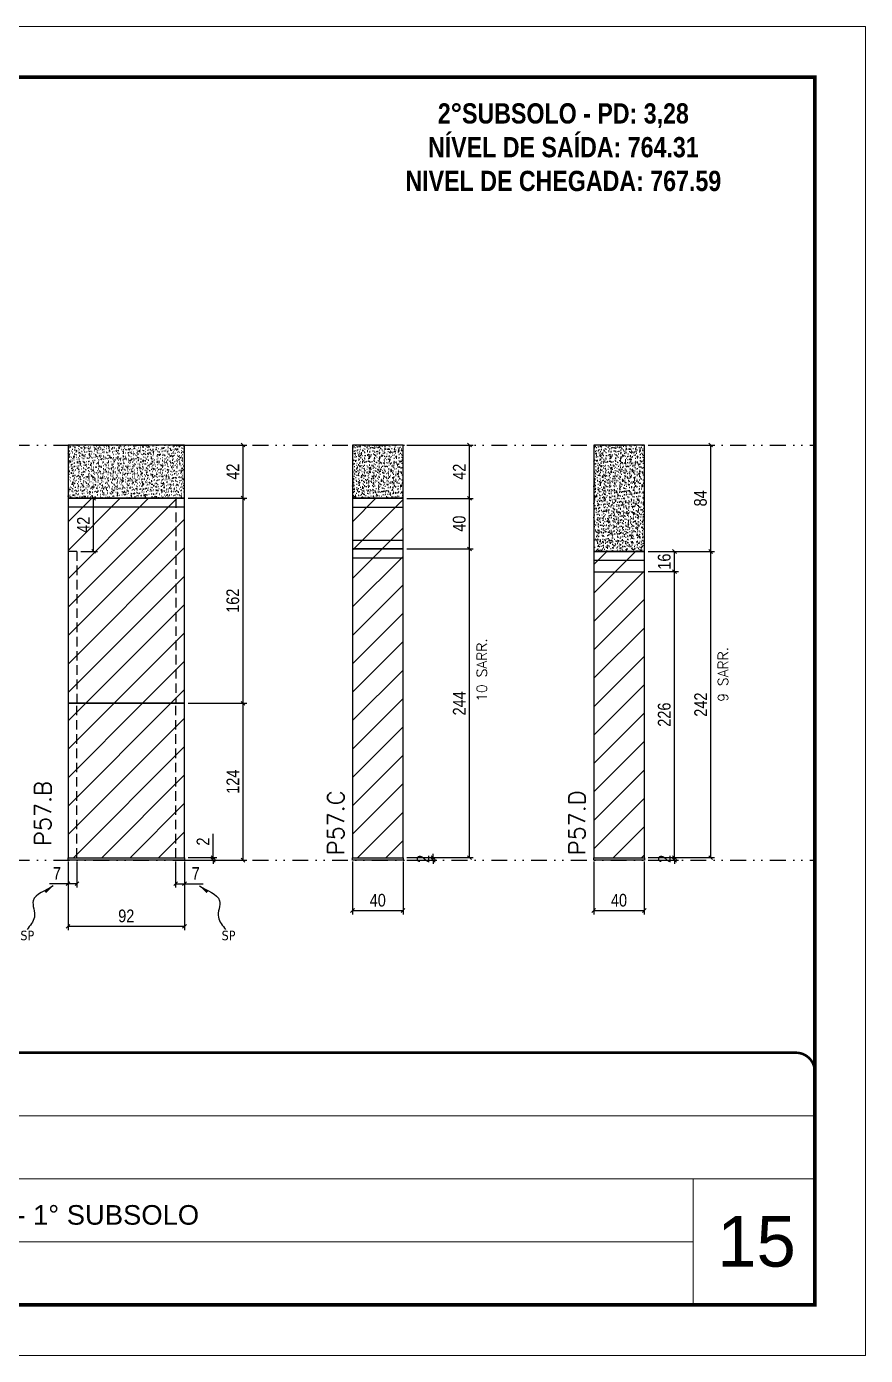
# Model space of a CAD drawing. Extents: x 1945 to 10875, y -3405 to 3369.
# Drawn here: x 5951 to 6614, y -2256 to -1206 of the extents above; entities that cross this region are included whole.
import ezdxf

# ---------------------------------------------------------------- set-up
doc = ezdxf.new("R2010")
doc.units = 0
for name, pattern in [('CONTINUO', [0]), ('DASHED', [0.75, 0.5, -0.25]), ('DIVIDE2', [0.625, 0.25, -0.125, 0, -0.125, 0, -0.125]), ('HIDDEN', [0.375, 0.25, -0.125])]:
    doc.linetypes.add(name, pattern=pattern)
for name, color, linetype, lineweight in [('CARIMBO', 255, 'Continuous', 9), ('Folhas', 255, 'Continuous', 9), ('Hachura', 251, 'Continuous', 9), ('SARRAFO DE PRESSAO', 251, 'DASHED', 9), ('Texto Seção', 7, 'Continuous', 15)]:
    doc.layers.add(name, color=color, linetype=linetype, lineweight=lineweight)
for name, color, linetype in [('COTA', 241, 'Continuous'), ('FUNDOS', 1, 'Continuous'), ('NOMENCLATURA', 7, 'Continuous'), ('Nível', 160, 'Continuous'), ('Painéis', 200, 'Continuous'), ('SARR_2.2x7', 40, 'Continuous'), ('Sarrafo de Pressão', 42, 'HIDDEN'), ('texto', 7, 'Continuous')]:
    doc.layers.add(name, color=color, linetype=linetype)
doc.styles.add('ARIAL', font='arial.ttf')
doc.styles.add('COTA TECNICA', font='techl___.ttf', dxfattribs={"height": 10})
doc.styles.add('COTA TECNICA-50', font='techl___.ttf', dxfattribs={"height": 10})
doc.styles.add('REGUA-120', font='ROMANS.shx', dxfattribs={"height": 15})
doc.styles.add('ROMANC', font='techb___.ttf', dxfattribs={"height": 2.5})
doc.styles.add('ROMANS', font='romans.shx')
doc.styles.get("Standard").update_dxf_attribs({"font": 'arial.ttf'})
doc.dimstyles.new('COTA PAINEL-50', dxfattribs={"dimtxt": 10, "dimasz": 3, "dimexe": 3, "dimexo": 3, "dimgap": 3, "dimtad": 1, "dimdec": 1, "dimzin": 12, "dimdsep": 46, "dimtxsty": 'COTA TECNICA-50', "dimblk1": 'OBLIQUE', "dimblk2": 'OBLIQUE', "dimsah": 1, "dimcen": 0.9, "dimclrd": 4, "dimclre": 4, "dimclrt": 240, "dimadec": 1, "dimazin": 3, "dimtfac": 1, "dimtdec": 1, "dimtmove": 0, "dimatfit": 3, "dimfxl": 1, "dimtolj": 1, "dimtzin": 12, "dimarcsym": 0})
doc.dimstyles.new('PAINEL', dxfattribs={"dimtxt": 10, "dimasz": 3, "dimexe": 3, "dimexo": 3, "dimgap": 3, "dimtad": 1, "dimdec": 1, "dimzin": 12, "dimdsep": 46, "dimtxsty": 'COTA TECNICA', "dimblk1": 'OBLIQUE', "dimblk2": 'OBLIQUE', "dimsah": 1, "dimcen": 0.9, "dimclrd": 4, "dimclre": 4, "dimclrt": 240, "dimadec": 1, "dimazin": 3, "dimtfac": 1, "dimtdec": 1, "dimtmove": 0, "dimatfit": 3, "dimfxl": 1, "dimtolj": 1, "dimtzin": 12, "dimarcsym": 0})
doc.dimstyles.get("Standard").update_dxf_attribs({"dimtxt": 0.18, "dimasz": 0.18, "dimexe": 0.18, "dimexo": 0.0625, "dimgap": 0.09, "dimtad": 0, "dimtih": 1, "dimtoh": 1, "dimdec": 4, "dimzin": 0, "dimdsep": 46, "dimtxsty": 'Standard', "dimcen": 0.09, "dimadec": 0, "dimazin": 0, "dimtfac": 1, "dimtdec": 4, "dimtofl": 0, "dimtmove": 0, "dimatfit": 3, "dimfxl": 1, "dimtolj": 1, "dimtzin": 0, "dimarcsym": 0})
pattern_1 = [(45, (-127075.793, -33000.405), (-11.2253202, 11.2253202), [])]

# ---------------------------------------------------------------- blocks, each defined once
blk = doc.blocks.new('9999999999')
at = {"color": 30, "linetype": 'CONTINUO'}
for p, q in [((98564.6, 34379.6), (99584, 34379.6)), ((98564.6, 34329.8), (99488, 34329.8)), ((99584, 34329.8), (99488, 34329.8)), ((99488, 34329.8), (99488, 34230.2)), ((98564.6, 34280), (99488, 34280))]:
    blk.add_line(p, q, dxfattribs=at)
at = {"color": 30, "linetype": 'CONTINUO', "const_width": 2}
blk.add_lwpolyline([(99584, 34230.2), (99584, 34414.4, 0.414214), (99569, 34429.4), (98229, 34429.4, 0.414214), (98214, 34414.4), (98214, 34245.2, 0.414214), (98229, 34230.2), (99584, 34230.2)], format="xyb", dxfattribs=at)
at = {"layer": 'Folhas'}
blk.add_lwpolyline([(98139, 34190.2), (99624, 34190.2), (99624, 35240.2), (98139, 35240.2)], close=True, dxfattribs=at)
at = {"layer": 'Folhas', "color": 30, "const_width": 3}
blk.add_lwpolyline([(98214, 34230.2), (99584, 34230.2), (99584, 35200.2), (98214, 35200.2)], close=True, dxfattribs=at)
at = {"color": 7, "linetype": 'Continuous', "ltscale": 5, "style": 'ARIAL'}
blk.add_text('TRECHO II - 1° SUBSOLO', height=15.483, dxfattribs=at).set_placement((98837.7, 34293.5))
blk = doc.blocks.new('_Oblique')
at = {"color": 0, "linetype": 'ByBlock', "lineweight": -2}
blk.add_line((-0.5, -0.5), (0.5, 0.5), dxfattribs=at)
blk = doc.blocks.new('*D186')
at = {"layer": 'COTA', "color": 4, "lineweight": -2, "transparency": 16777216}
for p, q in [((6442, -1620.7), (6494.5, -1620.7)), ((6491.5, -1862.6), (6491.5, -1620.7)), ((6442, -1862.6), (6494.5, -1862.6))]:
    blk.add_line(p, q, dxfattribs=at)
at = {"layer": 'Defpoints', "color": 0, "transparency": 16777216}
for p in [(6439, -1620.7), (6491.5, -1620.7), (6439, -1862.6)]:
    blk.add_point(p, dxfattribs=at)
at = {"layer": 'COTA', "color": 4, "lineweight": -2, "transparency": 16777216, "xscale": 3, "yscale": 3, "zscale": 3}
for p, rotation in [((6491.5, -1620.7), 90), ((6491.5, -1862.6), 270)]:
    blk.add_blockref('_Oblique', p, dxfattribs=dict(at, rotation=rotation))
at = {"layer": 'COTA', "color": 240, "transparency": 16777216, "insert": (6483.5, -1741.7), "char_height": 10, "attachment_point": 5, "rotation": 90, "style": 'COTA TECNICA'}
blk.add_mtext('\\A1;242', dxfattribs=at)
blk = doc.blocks.new('*D187')
at = {"layer": 'COTA', "color": 4, "lineweight": -2, "transparency": 16777216}
for p, q in [((6399, -1865.6), (6399, -1907.4)), ((6439, -1865.6), (6439, -1907.4)), ((6399, -1904.4), (6439, -1904.4))]:
    blk.add_line(p, q, dxfattribs=at)
at = {"layer": 'Defpoints', "color": 0, "transparency": 16777216}
for p in [(6399, -1862.6), (6439, -1862.6), (6439, -1904.4)]:
    blk.add_point(p, dxfattribs=at)
at = {"layer": 'COTA', "color": 4, "lineweight": -2, "transparency": 16777216, "xscale": 3, "yscale": 3, "zscale": 3, "rotation": 180}
blk.add_blockref('_Oblique', (6399, -1904.4), dxfattribs=at)
at = {"layer": 'COTA', "color": 4, "lineweight": -2, "transparency": 16777216, "xscale": 3, "yscale": 3, "zscale": 3}
blk.add_blockref('_Oblique', (6439, -1904.4), dxfattribs=at)
at = {"layer": 'COTA', "color": 240, "transparency": 16777216, "insert": (6419, -1896.3), "char_height": 10, "attachment_point": 5, "style": 'COTA TECNICA'}
blk.add_mtext('\\A1;40', dxfattribs=at)
blk = doc.blocks.new('*D188')
at = {"layer": 'COTA', "color": 4, "linetype": 'ByBlock', "lineweight": -2, "transparency": 16777216}
for p, q in [((6442, -1536.6), (6494.5, -1536.6)), ((6491.5, -1620.7), (6491.5, -1536.6)), ((6442, -1620.7), (6494.5, -1620.7))]:
    blk.add_line(p, q, dxfattribs=at)
at = {"layer": 'Defpoints', "color": 0, "linetype": 'ByBlock', "transparency": 16777216}
for p in [(6439, -1536.6), (6491.5, -1536.6), (6439, -1620.7)]:
    blk.add_point(p, dxfattribs=at)
at = {"layer": 'COTA', "color": 4, "linetype": 'ByBlock', "lineweight": -2, "transparency": 16777216, "xscale": 3, "yscale": 3, "zscale": 3}
for p, rotation in [((6491.5, -1536.6), 90), ((6491.5, -1620.7), 270)]:
    blk.add_blockref('_Oblique', p, dxfattribs=dict(at, rotation=rotation))
at = {"layer": 'COTA', "color": 240, "linetype": 'ByBlock', "transparency": 16777216, "insert": (6483.4, -1578.7), "char_height": 10, "attachment_point": 5, "rotation": 90, "style": 'COTA TECNICA'}
blk.add_mtext('\\A1;84', dxfattribs=at)
blk = doc.blocks.new('*D189')
at = {"layer": 'COTA', "color": 4, "lineweight": -2, "transparency": 16777216}
for p, q in [((6442, -1862.6), (6465.9, -1862.6)), ((6442, -1864.6), (6465.9, -1864.6)), ((6462.9, -1862.6), (6462.9, -1859.6)), ((6462.9, -1864.6), (6462.9, -1862.6)), ((6462.9, -1864.6), (6462.9, -1867.6))]:
    blk.add_line(p, q, dxfattribs=at)
at = {"layer": 'Defpoints', "color": 0, "transparency": 16777216}
for p in [(6439, -1862.6), (6439, -1864.6), (6462.9, -1862.6)]:
    blk.add_point(p, dxfattribs=at)
at = {"layer": 'COTA', "color": 4, "lineweight": -2, "transparency": 16777216, "xscale": 3, "yscale": 3, "zscale": 3}
for p, rotation in [((6462.9, -1862.6), 270), ((6462.9, -1864.6), 90)]:
    blk.add_blockref('_Oblique', p, dxfattribs=dict(at, rotation=rotation))
at = {"layer": 'COTA', "color": 240, "transparency": 16777216, "insert": (6454.9, -1863.6), "char_height": 10, "attachment_point": 5, "rotation": 90, "style": 'COTA TECNICA-50'}
blk.add_mtext('\\A1;2', dxfattribs=at)
blk = doc.blocks.new('*D396')
at = {"layer": 'COTA', "color": 4, "linetype": 'ByBlock', "lineweight": -2, "transparency": 16777216}
for p, q in [((6442, -1636.6), (6465.9, -1636.6)), ((6462.9, -1862.6), (6462.9, -1636.6)), ((6442, -1862.6), (6465.9, -1862.6))]:
    blk.add_line(p, q, dxfattribs=at)
at = {"layer": 'Defpoints', "color": 0, "linetype": 'ByBlock', "transparency": 16777216}
for p in [(6439, -1636.6), (6462.9, -1636.6), (6439, -1862.6)]:
    blk.add_point(p, dxfattribs=at)
at = {"layer": 'COTA', "color": 4, "linetype": 'ByBlock', "lineweight": -2, "transparency": 16777216, "xscale": 3, "yscale": 3, "zscale": 3}
for p, rotation in [((6462.9, -1636.6), 90), ((6462.9, -1862.6), 270)]:
    blk.add_blockref('_Oblique', p, dxfattribs=dict(at, rotation=rotation))
at = {"layer": 'COTA', "color": 240, "linetype": 'ByBlock', "transparency": 16777216, "insert": (6454.8, -1749.6), "char_height": 10, "attachment_point": 5, "rotation": 90, "style": 'COTA TECNICA'}
blk.add_mtext('\\A1;226', dxfattribs=at)
blk = doc.blocks.new('*D397')
at = {"layer": 'COTA', "color": 4, "linetype": 'ByBlock', "lineweight": -2, "transparency": 16777216}
for p, q in [((6442, -1620.7), (6465.9, -1620.7)), ((6462.9, -1636.6), (6462.9, -1620.7)), ((6442, -1636.6), (6465.9, -1636.6))]:
    blk.add_line(p, q, dxfattribs=at)
at = {"layer": 'Defpoints', "color": 0, "linetype": 'ByBlock', "transparency": 16777216}
for p in [(6439, -1620.7), (6462.9, -1620.7), (6439, -1636.6)]:
    blk.add_point(p, dxfattribs=at)
at = {"layer": 'COTA', "color": 4, "linetype": 'ByBlock', "lineweight": -2, "transparency": 16777216, "xscale": 3, "yscale": 3, "zscale": 3}
for p, rotation in [((6462.9, -1620.7), 90), ((6462.9, -1636.6), 270)]:
    blk.add_blockref('_Oblique', p, dxfattribs=dict(at, rotation=rotation))
at = {"layer": 'COTA', "color": 240, "linetype": 'ByBlock', "transparency": 16777216, "insert": (6454.8, -1628.7), "char_height": 10, "attachment_point": 5, "rotation": 90, "style": 'COTA TECNICA'}
blk.add_mtext('\\A1;16', dxfattribs=at)
blk = doc.blocks.new('*D149')
at = {"layer": 'COTA', "color": 4, "lineweight": -2, "transparency": 16777216}
for p, q in [((6251.4, -1618.7), (6303.9, -1618.7)), ((6300.9, -1862.6), (6300.9, -1618.7)), ((6251.4, -1862.6), (6303.9, -1862.6))]:
    blk.add_line(p, q, dxfattribs=at)
at = {"layer": 'Defpoints', "color": 0, "transparency": 16777216}
for p in [(6248.4, -1618.7), (6300.9, -1618.7), (6248.4, -1862.6)]:
    blk.add_point(p, dxfattribs=at)
at = {"layer": 'COTA', "color": 4, "lineweight": -2, "transparency": 16777216, "xscale": 3, "yscale": 3, "zscale": 3}
for p, rotation in [((6300.9, -1618.7), 90), ((6300.9, -1862.6), 270)]:
    blk.add_blockref('_Oblique', p, dxfattribs=dict(at, rotation=rotation))
at = {"layer": 'COTA', "color": 240, "transparency": 16777216, "insert": (6292.8, -1740.7), "char_height": 10, "attachment_point": 5, "rotation": 90, "style": 'COTA TECNICA'}
blk.add_mtext('\\A1;244', dxfattribs=at)
blk = doc.blocks.new('*D150')
at = {"layer": 'COTA', "color": 4, "lineweight": -2, "transparency": 16777216}
for p, q in [((6251.4, -1536.6), (6303.9, -1536.6)), ((6300.9, -1578.7), (6300.9, -1536.6)), ((6251.4, -1578.7), (6303.9, -1578.7))]:
    blk.add_line(p, q, dxfattribs=at)
at = {"layer": 'Defpoints', "color": 0, "transparency": 16777216}
for p in [(6248.4, -1536.6), (6300.9, -1536.6), (6248.4, -1578.7)]:
    blk.add_point(p, dxfattribs=at)
at = {"layer": 'COTA', "color": 4, "lineweight": -2, "transparency": 16777216, "xscale": 3, "yscale": 3, "zscale": 3}
for p, rotation in [((6300.9, -1536.6), 90), ((6300.9, -1578.7), 270)]:
    blk.add_blockref('_Oblique', p, dxfattribs=dict(at, rotation=rotation))
at = {"layer": 'COTA', "color": 240, "transparency": 16777216, "insert": (6292.8, -1557.7), "char_height": 10, "attachment_point": 5, "rotation": 90, "style": 'COTA TECNICA'}
blk.add_mtext('\\A1;42', dxfattribs=at)
blk = doc.blocks.new('*D151')
at = {"layer": 'COTA', "color": 4, "lineweight": -2, "transparency": 16777216}
for p, q in [((6208.4, -1865.6), (6208.4, -1907.4)), ((6248.4, -1865.6), (6248.4, -1907.4)), ((6208.4, -1904.4), (6248.4, -1904.4))]:
    blk.add_line(p, q, dxfattribs=at)
at = {"layer": 'Defpoints', "color": 0, "transparency": 16777216}
for p in [(6208.4, -1862.6), (6248.4, -1862.6), (6248.4, -1904.4)]:
    blk.add_point(p, dxfattribs=at)
at = {"layer": 'COTA', "color": 4, "lineweight": -2, "transparency": 16777216, "xscale": 3, "yscale": 3, "zscale": 3, "rotation": 180}
blk.add_blockref('_Oblique', (6208.4, -1904.4), dxfattribs=at)
at = {"layer": 'COTA', "color": 4, "lineweight": -2, "transparency": 16777216, "xscale": 3, "yscale": 3, "zscale": 3}
blk.add_blockref('_Oblique', (6248.4, -1904.4), dxfattribs=at)
at = {"layer": 'COTA', "color": 240, "transparency": 16777216, "insert": (6228.4, -1896.3), "char_height": 10, "attachment_point": 5, "style": 'COTA TECNICA'}
blk.add_mtext('\\A1;40', dxfattribs=at)
blk = doc.blocks.new('*D398')
at = {"layer": 'COTA', "color": 4, "linetype": 'ByBlock', "lineweight": -2, "transparency": 16777216}
for p, q in [((6251.4, -1578.7), (6303.9, -1578.7)), ((6300.9, -1618.7), (6300.9, -1578.7)), ((6251.4, -1618.7), (6303.9, -1618.7))]:
    blk.add_line(p, q, dxfattribs=at)
at = {"layer": 'Defpoints', "color": 0, "linetype": 'ByBlock', "transparency": 16777216}
for p in [(6248.4, -1578.7), (6300.9, -1578.7), (6248.4, -1618.7)]:
    blk.add_point(p, dxfattribs=at)
at = {"layer": 'COTA', "color": 4, "linetype": 'ByBlock', "lineweight": -2, "transparency": 16777216, "xscale": 3, "yscale": 3, "zscale": 3}
for p, rotation in [((6300.9, -1578.7), 90), ((6300.9, -1618.7), 270)]:
    blk.add_blockref('_Oblique', p, dxfattribs=dict(at, rotation=rotation))
at = {"layer": 'COTA', "color": 240, "linetype": 'ByBlock', "transparency": 16777216, "insert": (6292.8, -1598.7), "char_height": 10, "attachment_point": 5, "rotation": 90, "style": 'COTA TECNICA'}
blk.add_mtext('\\A1;40', dxfattribs=at)
blk = doc.blocks.new('*D152')
at = {"layer": 'COTA', "color": 4, "lineweight": -2, "transparency": 16777216}
for p, q in [((6251.4, -1862.6), (6275.2, -1862.6)), ((6251.4, -1864.6), (6275.2, -1864.6)), ((6272.2, -1862.6), (6272.2, -1859.6)), ((6272.2, -1864.6), (6272.2, -1862.6)), ((6272.2, -1864.6), (6272.2, -1867.6))]:
    blk.add_line(p, q, dxfattribs=at)
at = {"layer": 'Defpoints', "color": 0, "transparency": 16777216}
for p in [(6248.4, -1862.6), (6248.4, -1864.6), (6272.2, -1862.6)]:
    blk.add_point(p, dxfattribs=at)
at = {"layer": 'COTA', "color": 4, "lineweight": -2, "transparency": 16777216, "xscale": 3, "yscale": 3, "zscale": 3}
for p, rotation in [((6272.2, -1862.6), 270), ((6272.2, -1864.6), 90)]:
    blk.add_blockref('_Oblique', p, dxfattribs=dict(at, rotation=rotation))
at = {"layer": 'COTA', "color": 240, "transparency": 16777216, "insert": (6264.2, -1863.6), "char_height": 10, "attachment_point": 5, "rotation": 90, "style": 'COTA TECNICA-50'}
blk.add_mtext('\\A1;2', dxfattribs=at)
blk = doc.blocks.new('*D179')
at = {"layer": 'COTA', "color": 4, "lineweight": -2, "transparency": 16777216}
for p, q in [((5983.7, -1865.6), (5983.7, -1919.8)), ((6075.7, -1865.6), (6075.7, -1919.8)), ((5983.7, -1916.8), (6075.7, -1916.8))]:
    blk.add_line(p, q, dxfattribs=at)
at = {"layer": 'Defpoints', "color": 0, "transparency": 16777216}
for p in [(5983.7, -1862.6), (6075.7, -1862.6), (6075.7, -1916.8)]:
    blk.add_point(p, dxfattribs=at)
at = {"layer": 'COTA', "color": 4, "lineweight": -2, "transparency": 16777216, "xscale": 3, "yscale": 3, "zscale": 3, "rotation": 180}
blk.add_blockref('_Oblique', (5983.7, -1916.8), dxfattribs=at)
at = {"layer": 'COTA', "color": 4, "lineweight": -2, "transparency": 16777216, "xscale": 3, "yscale": 3, "zscale": 3}
blk.add_blockref('_Oblique', (6075.7, -1916.8), dxfattribs=at)
at = {"layer": 'COTA', "color": 240, "transparency": 16777216, "insert": (6029.7, -1908.7), "char_height": 10, "attachment_point": 5, "style": 'COTA TECNICA'}
blk.add_mtext('\\A1;92', dxfattribs=at)
blk = doc.blocks.new('*D30')
at = {"layer": 'COTA', "color": 4, "lineweight": -2, "transparency": 16777216}
for p, q in [((6078.7, -1536.6), (6125, -1536.6)), ((6122, -1578.6), (6122, -1536.6)), ((6078.7, -1578.6), (6125, -1578.6))]:
    blk.add_line(p, q, dxfattribs=at)
at = {"layer": 'Defpoints', "color": 0, "transparency": 16777216}
for p in [(6075.7, -1536.6), (6122, -1536.6), (6075.7, -1578.6)]:
    blk.add_point(p, dxfattribs=at)
at = {"layer": 'COTA', "color": 4, "lineweight": -2, "transparency": 16777216, "xscale": 3, "yscale": 3, "zscale": 3}
for p, rotation in [((6122, -1536.6), 90), ((6122, -1578.6), 270)]:
    blk.add_blockref('_Oblique', p, dxfattribs=dict(at, rotation=rotation))
at = {"layer": 'COTA', "color": 240, "transparency": 16777216, "insert": (6113.9, -1557.6), "char_height": 10, "attachment_point": 5, "rotation": 90, "style": 'COTA TECNICA'}
blk.add_mtext('\\A1;42', dxfattribs=at)
blk = doc.blocks.new('*D31')
at = {"layer": 'COTA', "color": 4, "lineweight": -2, "transparency": 16777216}
for p, q in [((6078.7, -1740.6), (6125, -1740.6)), ((6122, -1864.6), (6122, -1740.6)), ((6078.7, -1864.6), (6125, -1864.6))]:
    blk.add_line(p, q, dxfattribs=at)
at = {"layer": 'Defpoints', "color": 0, "transparency": 16777216}
for p in [(6075.7, -1740.6), (6122, -1740.6), (6075.7, -1864.6)]:
    blk.add_point(p, dxfattribs=at)
at = {"layer": 'COTA', "color": 4, "lineweight": -2, "transparency": 16777216, "xscale": 3, "yscale": 3, "zscale": 3}
for p, rotation in [((6122, -1740.6), 90), ((6122, -1864.6), 270)]:
    blk.add_blockref('_Oblique', p, dxfattribs=dict(at, rotation=rotation))
at = {"layer": 'COTA', "color": 240, "transparency": 16777216, "insert": (6113.9, -1802.6), "char_height": 10, "attachment_point": 5, "rotation": 90, "style": 'COTA TECNICA-50'}
blk.add_mtext('\\A1;124', dxfattribs=at)
blk = doc.blocks.new('*D32')
at = {"layer": 'COTA', "color": 4, "lineweight": -2, "transparency": 16777216}
for p, q in [((6098.3, -1862.6), (6098.3, -1843.8)), ((6078.7, -1862.6), (6101.3, -1862.6)), ((6078.7, -1864.6), (6101.3, -1864.6)), ((6098.3, -1864.6), (6098.3, -1862.6)), ((6098.3, -1864.6), (6098.3, -1867.6))]:
    blk.add_line(p, q, dxfattribs=at)
at = {"layer": 'Defpoints', "color": 0, "transparency": 16777216}
for p in [(6075.7, -1862.6), (6075.7, -1864.6), (6098.3, -1864.6)]:
    blk.add_point(p, dxfattribs=at)
at = {"layer": 'COTA', "color": 4, "lineweight": -2, "transparency": 16777216, "xscale": 3, "yscale": 3, "zscale": 3}
for p, rotation in [((6098.3, -1862.6), 270), ((6098.3, -1864.6), 90)]:
    blk.add_blockref('_Oblique', p, dxfattribs=dict(at, rotation=rotation))
at = {"layer": 'COTA', "color": 240, "transparency": 16777216, "insert": (6090.3, -1849.9), "char_height": 10, "attachment_point": 5, "rotation": 90, "style": 'COTA TECNICA-50'}
blk.add_mtext('\\A1;2', dxfattribs=at)
blk = doc.blocks.new('*D33')
at = {"layer": 'COTA', "color": 4, "lineweight": -2, "transparency": 16777216}
for p, q in [((5983.7, -1867.6), (5983.7, -1886.2)), ((5990.7, -1865.6), (5990.7, -1886.2)), ((5983.7, -1883.2), (5969, -1883.2)), ((5990.7, -1883.2), (5983.7, -1883.2))]:
    blk.add_line(p, q, dxfattribs=at)
at = {"layer": 'Defpoints', "color": 0, "transparency": 16777216}
for p in [(5983.7, -1864.6), (5990.7, -1862.6), (5983.7, -1883.2)]:
    blk.add_point(p, dxfattribs=at)
at = {"layer": 'COTA', "color": 4, "lineweight": -2, "transparency": 16777216, "xscale": 3, "yscale": 3, "zscale": 3, "rotation": 180}
blk.add_blockref('_Oblique', (5983.7, -1883.2), dxfattribs=at)
at = {"layer": 'COTA', "color": 4, "lineweight": -2, "transparency": 16777216, "xscale": 3, "yscale": 3, "zscale": 3}
blk.add_blockref('_Oblique', (5990.7, -1883.2), dxfattribs=at)
at = {"layer": 'COTA', "color": 240, "transparency": 16777216, "insert": (5974.9, -1875.1), "char_height": 10, "attachment_point": 5, "style": 'COTA TECNICA-50'}
blk.add_mtext('\\A1;7', dxfattribs=at)
blk = doc.blocks.new('*D34')
at = {"layer": 'COTA', "color": 4, "lineweight": -2, "transparency": 16777216}
for p, q in [((6068.7, -1865.6), (6068.7, -1886.2)), ((6075.7, -1867.6), (6075.7, -1886.2)), ((6068.7, -1883.2), (6075.7, -1883.2)), ((6075.7, -1883.2), (6090.5, -1883.2))]:
    blk.add_line(p, q, dxfattribs=at)
at = {"layer": 'Defpoints', "color": 0, "transparency": 16777216}
for p in [(6068.7, -1862.6), (6075.7, -1864.6), (6075.7, -1883.2)]:
    blk.add_point(p, dxfattribs=at)
at = {"layer": 'COTA', "color": 4, "lineweight": -2, "transparency": 16777216, "xscale": 3, "yscale": 3, "zscale": 3, "rotation": 180}
blk.add_blockref('_Oblique', (6068.7, -1883.2), dxfattribs=at)
at = {"layer": 'COTA', "color": 4, "lineweight": -2, "transparency": 16777216, "xscale": 3, "yscale": 3, "zscale": 3}
blk.add_blockref('_Oblique', (6075.7, -1883.2), dxfattribs=at)
at = {"layer": 'COTA', "color": 240, "transparency": 16777216, "insert": (6084.6, -1875.1), "char_height": 10, "attachment_point": 5, "style": 'COTA TECNICA-50'}
blk.add_mtext('\\A1;7', dxfattribs=at)
blk = doc.blocks.new('*D372')
at = {"layer": 'Defpoints', "color": 0, "linetype": 'ByBlock', "transparency": 16777216}
for p in [(6075.7, -1578.6), (6122, -1578.6), (6075.7, -1740.6)]:
    blk.add_point(p, dxfattribs=at)
at = {"layer": 'FUNDOS', "color": 4, "linetype": 'ByBlock', "lineweight": -2, "transparency": 16777216}
for p, q in [((6078.7, -1578.6), (6125, -1578.6)), ((6122, -1740.6), (6122, -1578.6)), ((6078.7, -1740.6), (6125, -1740.6))]:
    blk.add_line(p, q, dxfattribs=at)
at = {"layer": 'FUNDOS', "color": 4, "linetype": 'ByBlock', "lineweight": -2, "transparency": 16777216, "xscale": 3, "yscale": 3, "zscale": 3}
for p, rotation in [((6122, -1578.6), 90), ((6122, -1740.6), 270)]:
    blk.add_blockref('_Oblique', p, dxfattribs=dict(at, rotation=rotation))
at = {"layer": 'FUNDOS', "color": 240, "linetype": 'ByBlock', "transparency": 16777216, "insert": (6113.9, -1659.6), "char_height": 10, "attachment_point": 5, "rotation": 90, "style": 'COTA TECNICA'}
blk.add_mtext('\\A1;162', dxfattribs=at)
blk = doc.blocks.new('*D373')
at = {"layer": 'Defpoints', "color": 0, "linetype": 'ByBlock', "transparency": 16777216}
for p in [(5990.7, -1578.6), (6003.9, -1578.6), (5990.7, -1620.6)]:
    blk.add_point(p, dxfattribs=at)
at = {"layer": 'FUNDOS', "color": 4, "linetype": 'ByBlock', "lineweight": -2, "transparency": 16777216}
for p, q in [((5993.7, -1578.6), (6006.9, -1578.6)), ((6003.9, -1620.6), (6003.9, -1578.6)), ((5993.7, -1620.6), (6006.9, -1620.6))]:
    blk.add_line(p, q, dxfattribs=at)
at = {"layer": 'FUNDOS', "color": 4, "linetype": 'ByBlock', "lineweight": -2, "transparency": 16777216, "xscale": 3, "yscale": 3, "zscale": 3}
for p, rotation in [((6003.9, -1578.6), 90), ((6003.9, -1620.6), 270)]:
    blk.add_blockref('_Oblique', p, dxfattribs=dict(at, rotation=rotation))
at = {"layer": 'FUNDOS', "color": 240, "linetype": 'ByBlock', "transparency": 16777216, "insert": (5995.8, -1599.6), "char_height": 10, "attachment_point": 5, "rotation": 90, "style": 'COTA TECNICA'}
blk.add_mtext('\\A1;42', dxfattribs=at)

msp = doc.modelspace()

# ---------------------------------------------------------------- hatches: boundary and pattern name
at = {"layer": 'COTA', "linetype": 'ByBlock'}
h = msp.add_hatch(dxfattribs=at)
h.set_pattern_fill('AR-CONC', color=256, scale=0.03)
h.set_pattern_definition([(50, (-125119.3376, -28425.905), (5.46554007, -0.47817257), [0.5715, -6.2865]), (355, (-125119.3376, -28425.905), (-1.05730264, 5.73170536), [0.4572, -5.02921753]), (100.4514447, (-125118.882, -28425.945), (4.40823741, 5.25353256), [0.48570026, -5.34270734]), (46.1842, (-125119.3376, -28424.381), (8.13237123, -1.26126984), [0.85725, -9.42975]), (96.6355576, (-125118.66, -28424.486), (7.122124, 7.42278374), [0.7285507, -8.01406824]), (351.184151, (-125119.3376, -28424.381), (7.122124, 7.42278374), [0.685799, -7.54379196]), (21, (-125118.5756, -28424.762), (4.54843174, -3.06795595), [0.5715, -6.2865]), (326, (-125118.5756, -28424.762), (1.85406085, 5.52563898), [0.4572, -5.0292]), (71.451445, (-125118.1965, -28425.0176), (6.40249258, 2.45768307), [0.48570026, -5.34269813]), (37.5, (-125119.3376, -28425.905), (0.092658098, 2.536651166), [0, -4.96824, 0, -5.1054, 0, -5.04825]), (7.5, (-125119.3376, -28425.905), (2.004589875, 3.005417245), [0, -2.91084, 0, -4.85394, 0, -1.92405]), (327.5, (-125121.0368, -28425.905), (4.067717855, -0.17186232), [0, -1.905, 0, -5.9436, 0, -7.8867]), (317.5, (-125121.7988, -28425.905), (4.44387544, 0.76279473), [0, -2.4765, 0, -3.94716, 0, -5.6007])])
h.paths.add_polyline_path([(5983.75, -1578.64), (6075.75, -1578.64), (6075.75, -1536.64), (5983.75, -1536.64)])
h = msp.add_hatch(dxfattribs=at)
h.set_pattern_fill('AR-CONC', color=256, scale=0.03)
h.set_pattern_definition([(50, (-125405.5986, -28391.905), (5.46554007, -0.47817257), [0.5715, -6.2865]), (355, (-125405.5986, -28391.905), (-1.05730264, 5.73170536), [0.4572, -5.02921753]), (100.4514447, (-125405.143, -28391.945), (4.40823741, 5.25353256), [0.48570026, -5.34270734]), (46.1842, (-125405.5986, -28390.381), (8.13237123, -1.26126984), [0.85725, -9.42975]), (96.6355576, (-125404.921, -28390.486), (7.122124, 7.42278374), [0.7285507, -8.01406824]), (351.184151, (-125405.5986, -28390.381), (7.122124, 7.42278374), [0.685799, -7.54379196]), (21, (-125404.8366, -28390.762), (4.54843174, -3.06795595), [0.5715, -6.2865]), (326, (-125404.8366, -28390.762), (1.85406085, 5.52563898), [0.4572, -5.0292]), (71.451445, (-125404.4575, -28391.0176), (6.40249258, 2.45768307), [0.48570026, -5.34269813]), (37.5, (-125405.5986, -28391.905), (0.092658098, 2.536651166), [0, -4.96824, 0, -5.1054, 0, -5.04825]), (7.5, (-125405.5986, -28391.905), (2.004589875, 3.005417245), [0, -2.91084, 0, -4.85394, 0, -1.92405]), (327.5, (-125407.2978, -28391.905), (4.067717855, -0.17186232), [0, -1.905, 0, -5.9436, 0, -7.8867]), (317.5, (-125408.06, -28391.905), (4.44387544, 0.76279473), [0, -2.4765, 0, -3.94716, 0, -5.6007])])
h.paths.add_polyline_path([(6208.43, -1578.64), (6248.43, -1578.64), (6248.43, -1536.64), (6208.43, -1536.64)])
h = msp.add_hatch(dxfattribs=at)
h.set_pattern_fill('AR-CONC', color=256, scale=0.03)
h.set_pattern_definition([(50, (-125214.9897, -28391.905), (5.46554007, -0.47817257), [0.5715, -6.2865]), (355, (-125214.99, -28391.905), (-1.05730264, 5.73170536), [0.4572, -5.02921753]), (100.4514447, (-125214.5343, -28391.945), (4.40823741, 5.25353256), [0.48570026, -5.34270734]), (46.1842, (-125214.99, -28390.381), (8.13237123, -1.26126984), [0.85725, -9.42975]), (96.6355576, (-125214.312, -28390.486), (7.122124, 7.42278374), [0.7285507, -8.01406824]), (351.184151, (-125214.99, -28390.381), (7.122124, 7.42278374), [0.685799, -7.54379196]), (21, (-125214.2277, -28390.762), (4.54843174, -3.06795595), [0.5715, -6.2865]), (326, (-125214.228, -28390.762), (1.85406085, 5.52563898), [0.4572, -5.0292]), (71.451445, (-125213.8487, -28391.0176), (6.40249258, 2.45768307), [0.48570026, -5.34269813]), (37.5, (-125214.9897, -28391.905), (0.092658098, 2.536651166), [0, -4.96824, 0, -5.1054, 0, -5.04825]), (7.5, (-125214.9897, -28391.905), (2.004589875, 3.005417245), [0, -2.91084, 0, -4.85394, 0, -1.92405]), (327.5, (-125216.689, -28391.905), (4.067717855, -0.17186232), [0, -1.905, 0, -5.9436, 0, -7.8867]), (317.5, (-125217.451, -28391.905), (4.44387544, 0.76279473), [0, -2.4765, 0, -3.94716, 0, -5.6007])])
h.paths.add_polyline_path([(6399.04, -1620.66), (6439.04, -1620.66), (6439.04, -1536.64), (6399.04, -1536.64)])
at = {"layer": 'Hachura', "linetype": 'ByBlock'}
h = msp.add_hatch(dxfattribs=at)
h.set_pattern_fill('ANSI31', color=256, scale=5)
h.set_pattern_definition(pattern_1)
h.paths.add_polyline_path([(6075.75, -1578.64), (5983.75, -1578.64), (5983.75, -1740.64), (6075.75, -1740.64)])
h = msp.add_hatch(dxfattribs=at)
h.set_pattern_fill('ANSI31', color=256, scale=5)
h.set_pattern_definition(pattern_1)
h.paths.add_polyline_path([(6248.43, -1578.66), (6208.43, -1578.66), (6208.43, -1618.66), (6248.43, -1618.66)])
h = msp.add_hatch(dxfattribs=at)
h.set_pattern_fill('ANSI31', color=256, scale=5)
h.set_pattern_definition(pattern_1)
h.paths.add_polyline_path([(6248.43, -1618.66), (6208.43, -1618.66), (6208.43, -1862.64), (6248.43, -1862.64)])
h = msp.add_hatch(dxfattribs=at)
h.set_pattern_fill('ANSI31', color=256, scale=5)
h.set_pattern_definition(pattern_1)
h.paths.add_polyline_path([(6439.04, -1620.66), (6399.04, -1620.66), (6399.04, -1636.64), (6439.04, -1636.64)])
h = msp.add_hatch(dxfattribs=at)
h.set_pattern_fill('ANSI31', color=256, scale=5)
h.set_pattern_definition(pattern_1)
h.paths.add_polyline_path([(6439.04, -1636.64), (6399.04, -1636.64), (6399.04, -1862.64), (6439.04, -1862.64)])
h = msp.add_hatch(dxfattribs=at)
h.set_pattern_fill('ANSI31', color=256, scale=5)
h.set_pattern_definition(pattern_1)
h.paths.add_polyline_path([(6075.75, -1740.64), (5983.75, -1740.64), (5983.75, -1862.64), (6075.75, -1862.64)])

# ---------------------------------------------------------------- linework, layer by layer
at = {"layer": 'COTA', "linetype": 'ByBlock'}
for points in [[(5983.75, -1578.64), (6075.75, -1578.64), (6075.75, -1536.64), (5983.75, -1536.64)], [(6208.43, -1578.66), (6248.43, -1578.66), (6248.43, -1536.64), (6208.43, -1536.64)], [(6399.04, -1620.66), (6439.04, -1620.66), (6439.04, -1536.64), (6399.04, -1536.64)]]:
    msp.add_lwpolyline(points, close=True, dxfattribs=at)
at = {"layer": 'Nível', "color": 4, "linetype": 'DIVIDE2', "ltscale": 50}
for p, q in [((5563.36, -1536.64), (6573.71, -1536.64)), ((5563.36, -1864.64), (6573.71, -1864.64))]:
    msp.add_line(p, q, dxfattribs=at)
at = {"layer": 'Painéis'}
for p, q in [((6399.04, -1636.64), (6439.04, -1636.64)), ((6208.43, -1862.64), (6248.43, -1862.64)), ((6208.43, -1864.64), (6208.43, -1862.64)), ((6248.43, -1864.64), (6208.43, -1864.64)), ((6248.43, -1862.64), (6248.43, -1864.64)), ((6399.04, -1862.64), (6439.04, -1862.64)), ((6399.04, -1864.64), (6399.04, -1862.64)), ((6439.04, -1864.64), (6399.04, -1864.64)), ((6439.04, -1862.64), (6439.04, -1864.64))]:
    msp.add_line(p, q, dxfattribs=at)
for points in [[(5983.75, -1740.64), (6075.75, -1740.64), (6075.75, -1578.64), (5983.75, -1578.64)], [(6208.43, -1618.66), (6248.43, -1618.66), (6248.43, -1578.66), (6208.43, -1578.66)], [(6208.43, -1862.64), (6248.43, -1862.64), (6248.43, -1618.66), (6208.43, -1618.66)], [(6399.04, -1862.64), (6439.04, -1862.64), (6439.04, -1620.66), (6399.04, -1620.66)], [(5983.75, -1862.64), (6075.75, -1862.64), (6075.75, -1740.64), (5983.75, -1740.64)], [(5983.75, -1862.64), (6075.75, -1862.64), (6075.75, -1864.64), (5983.75, -1864.64)]]:
    msp.add_lwpolyline(points, close=True, dxfattribs=at)
at = {"layer": 'SARR_2.2x7'}
for p, q in [((6075.75, -1585.64), (5983.75, -1585.64)), ((6208.43, -1585.66), (6248.43, -1585.66)), ((6208.43, -1611.66), (6248.43, -1611.66)), ((6208.43, -1625.66), (6248.43, -1625.66)), ((6399.04, -1627.66), (6439.04, -1627.66))]:
    msp.add_line(p, q, dxfattribs=at)
at = {"layer": 'Sarrafo de Pressão', "ltscale": 30}
for p, q in [((6068.75, -1578.64), (6068.75, -1740.64)), ((5990.75, -1620.64), (5983.75, -1620.64)), ((5990.75, -1620.64), (5990.75, -1740.64)), ((5990.75, -1862.64), (5990.75, -1740.64)), ((6068.75, -1862.64), (6068.75, -1740.64))]:
    msp.add_line(p, q, dxfattribs=at)

# ---------------------------------------------------------------- block references
at = {"layer": 'SARRAFO DE PRESSAO', "color": 6, "linetype": 'ByBlock'}
msp.add_blockref('9999999999', (-93010.27, -36446.13), dxfattribs=at)

# ---------------------------------------------------------------- texts
at = {"layer": 'CARIMBO', "style": 'ARIAL'}
msp.add_text('15', height=40, dxfattribs=at).set_placement((6496.57, -2185.78))
at = {"layer": 'NOMENCLATURA', "color": 2, "insert": (6375.03, -1239.86), "char_height": 16, "attachment_point": 2, "style": 'ROMANC'}
msp.add_mtext_dynamic_manual_height_columns('\\P2°SUBSOLO - PD: 3,28\\PNÍVEL DE SAÍDA: 764.31\\PNIVEL DE CHEGADA: 767.59', width=300.2766, gutter_width=1, heights=[0], dxfattribs=at)
at = {"layer": 'texto', "color": 0, "char_height": 7.5, "attachment_point": 5}
for insert in [(5951.5, -1924.13), (6110.52, -1924.13)]:
    msp.add_mtext('{\\fTahoma|b0|i0|c0|p34;\\C4;SP}', dxfattribs=dict(at, insert=insert))
at = {"layer": 'Texto Seção', "linetype": 'Continuous', "style": 'ROMANS'}
for s, p in [('10 SARR.', (6314.6, -1739.36)), ('9 SARR.', (6505.21, -1739.36))]:
    msp.add_text(s, height=8, rotation=90, dxfattribs=at).set_placement(p)
at = {"layer": 'Texto Seção', "char_height": 13, "width": 285.3299, "attachment_point": 7, "rotation": 90, "style": 'REGUA-120'}
for s, insert in [('P57.B', (5970.28, -1853.39)), ('P57.C', (6201.78, -1860.72)), ('P57.D', (6392.39, -1860.72))]:
    msp.add_mtext(s, dxfattribs=dict(at, insert=insert))

# ---------------------------------------------------------------- dimensions: what is measured, and where the dimension line sits
at = {"layer": 'COTA'}
for base, p1, p2, picture, middle in [((6121.99, -1536.64), (6075.75, -1578.64), (6075.75, -1536.64), '*D30', (6113.91, -1557.64)), ((6300.92, -1536.64), (6248.43, -1578.66), (6248.43, -1536.64), '*D150', (6292.84, -1557.65)), ((6300.92, -1618.66), (6248.43, -1862.64), (6248.43, -1618.66), '*D149', (6292.84, -1740.65)), ((6491.53, -1620.66), (6439.04, -1862.64), (6439.04, -1620.66), '*D186', (6483.45, -1741.65))]:
    dim = msp.add_linear_dim(base=base, p1=p1, p2=p2, angle=90, dimstyle='PAINEL', override={"dimarcsym": 2}, dxfattribs=at)
    dim.commit()
    dim.dimension.update_dxf_attribs({"geometry": picture, "text_midpoint": middle})
at = {"layer": 'COTA', "linetype": 'ByBlock'}
for base, p1, p2, picture, middle in [((6491.53, -1536.64), (6439.04, -1620.66), (6439.04, -1536.64), '*D188', (6483.43, -1578.65)), ((6300.92, -1578.66), (6248.43, -1618.66), (6248.43, -1578.66), '*D398', (6292.82, -1598.66)), ((6462.85, -1636.64), (6439.04, -1862.64), (6439.04, -1636.64), '*D396', (6454.75, -1749.64))]:
    dim = msp.add_linear_dim(base=base, p1=p1, p2=p2, angle=90, dimstyle='PAINEL', dxfattribs=at)
    dim.commit()
    dim.dimension.update_dxf_attribs({"geometry": picture, "text_midpoint": middle})
dim = msp.add_linear_dim(base=(6462.85, -1620.66), p1=(6439.04, -1636.64), p2=(6439.04, -1620.66), angle=90, dimstyle='PAINEL', override={"dimtmove": 1}, dxfattribs=at)
dim.commit()
dim.dimension.update_dxf_attribs({"geometry": '*D397', "text_midpoint": (6462.85, -1628.65), "dimtype": 160})
at = {"layer": 'COTA'}
for base, p1, p2, angle, picture, middle in [((6121.99, -1740.64), (6075.75, -1864.64), (6075.75, -1740.64), 90, '*D31', (6113.91, -1802.64)), ((5983.75, -1883.15), (5990.75, -1862.64), (5983.75, -1864.64), 180, '*D33', (5974.88, -1875.08))]:
    dim = msp.add_linear_dim(base=base, p1=p1, p2=p2, angle=angle, dimstyle='COTA PAINEL-50', dxfattribs=at)
    dim.commit()
    dim.dimension.update_dxf_attribs({"geometry": picture, "text_midpoint": middle})
for base, p1, p2, picture, middle in [((6098.27, -1864.64), (6075.75, -1862.64), (6075.75, -1864.64), '*D32', (6098.27, -1849.9)), ((6272.24, -1862.64), (6248.43, -1864.64), (6248.43, -1862.64), '*D152', (6272.24, -1863.64)), ((6462.85, -1862.64), (6439.04, -1864.64), (6439.04, -1862.64), '*D189', (6462.85, -1863.64))]:
    dim = msp.add_linear_dim(base=base, p1=p1, p2=p2, angle=90, dimstyle='COTA PAINEL-50', dxfattribs=at)
    dim.commit()
    dim.dimension.update_dxf_attribs({"geometry": picture, "text_midpoint": middle, "dimtype": 160})
for base, p1, p2, picture, middle in [((6075.75, -1916.82), (5983.75, -1862.64), (6075.75, -1862.64), '*D179', (6029.75, -1908.73)), ((6248.43, -1904.37), (6208.43, -1862.64), (6248.43, -1862.64), '*D151', (6228.43, -1896.27)), ((6439.04, -1904.37), (6399.04, -1862.64), (6439.04, -1862.64), '*D187', (6419.04, -1896.27))]:
    dim = msp.add_linear_dim(base=base, p1=p1, p2=p2, dimstyle='PAINEL', override={"dimarcsym": 2}, dxfattribs=at)
    dim.commit()
    dim.dimension.update_dxf_attribs({"geometry": picture, "text_midpoint": middle})
dim = msp.add_linear_dim(base=(6075.75, -1883.15), p1=(6068.75, -1862.64), p2=(6075.75, -1864.64), dimstyle='COTA PAINEL-50', dxfattribs=at)
dim.commit()
dim.dimension.update_dxf_attribs({"geometry": '*D34', "text_midpoint": (6084.61, -1875.08)})
at = {"layer": 'FUNDOS', "linetype": 'ByBlock'}
for base, p1, p2, picture, middle in [((6003.87, -1578.64), (5990.75, -1620.64), (5990.75, -1578.64), '*D373', (5995.79, -1599.64)), ((6121.99, -1578.64), (6075.75, -1740.64), (6075.75, -1578.64), '*D372', (6113.88, -1659.64))]:
    dim = msp.add_linear_dim(base=base, p1=p1, p2=p2, angle=90, dimstyle='PAINEL', dxfattribs=at)
    dim.commit()
    dim.dimension.update_dxf_attribs({"geometry": picture, "text_midpoint": middle})

# ---------------------------------------------------------------- leaders
at = {"layer": 'COTA', "path_type": 1}
for points in [[(5971.92, -1884.82), (5956.13, -1896.66), (5957.06, -1909.66), (5951.5, -1919.45)], [(6087.58, -1884.82), (6103.36, -1896.66), (6102.44, -1909.66), (6107.99, -1919.45)]]:
    msp.add_leader(points, dimstyle='Standard', override={"dimasz": 8}, dxfattribs=at)

doc.saveas('drawing.dxf')
